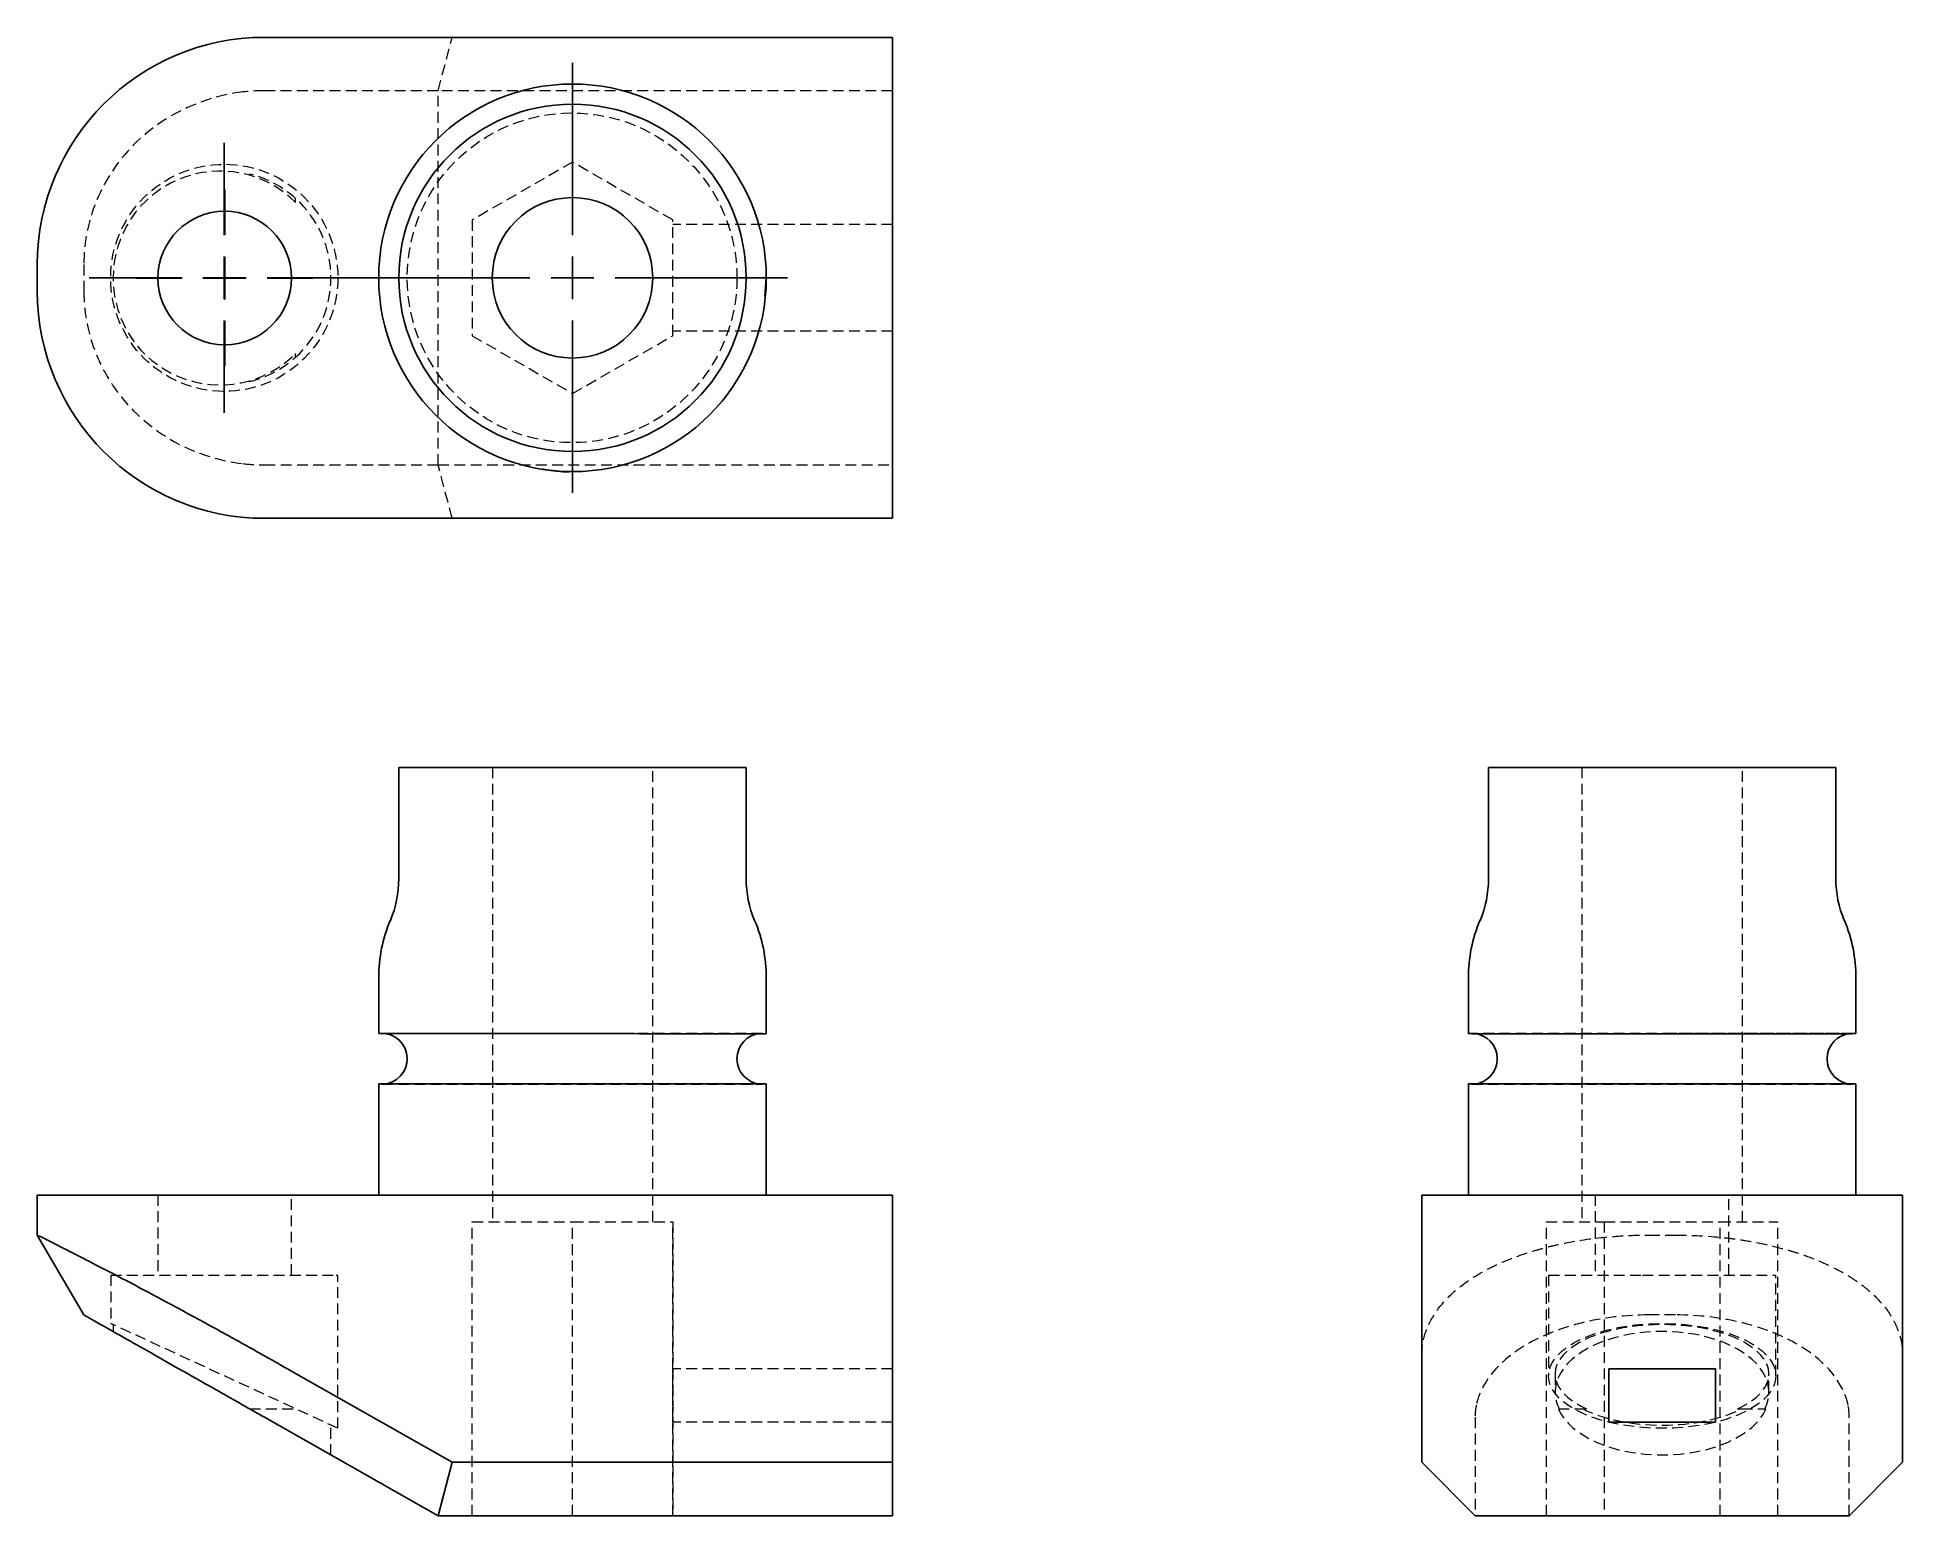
# Model space of a CAD drawing. Header units: millimetres. Extents: x 33 to 251, y 13 to 186.
import ezdxf

# ---------------------------------------------------------------- set-up
doc = ezdxf.new("R2010")
doc.units = ezdxf.units.MM
doc.linetypes.add('HIDDEN', pattern=[1.905, 1.27, -0.635])
doc.layers.add('10', color=7, linetype='Continuous')

# ---------------------------------------------------------------- blocks, each defined once
blk = doc.blocks.new('SW_CENTERMARKSYMBOL_0')
at = {"layer": '10', "color": 0}
for p, q in [((0, 5), (0, 10.3125)), ((0, 0), (0, 2.5)), ((-5, 0), (-10.3125, 0)), ((0, 0), (-2.5, 0)), ((0, 0), (0, -2.5)), ((0, 0), (2.5, 0)), ((5, 0), (10.3125, 0)), ((0, -5), (0, -10.3125))]:
    blk.add_line(p, q, dxfattribs=at)
blk = doc.blocks.new('SW_CENTERMARKSYMBOL_1')
at = {"layer": '10', "color": 0}
for p, q in [((0, 5), (0, 25.15625)), ((0, 0), (0, 2.5)), ((-5, 0), (-25.15625, 0)), ((0, 0), (-2.5, 0)), ((0, 0), (0, -2.5)), ((0, 0), (2.5, 0)), ((5, 0), (25.15625, 0)), ((0, -5), (0, -25.15625))]:
    blk.add_line(p, q, dxfattribs=at)
blk = doc.blocks.new('SW_CENTERMARKSYMBOL_2')
at = {"layer": '10', "color": 0}
for p, q in [((0, 5), (0, 15.78125)), ((0, 0), (0, 2.5)), ((-5, 0), (-15.78125, 0)), ((0, 0), (-2.5, 0)), ((0, 0), (0, -2.5)), ((0, 0), (2.5, 0)), ((5, 0), (15.78125, 0)), ((0, -5), (0, -15.78125))]:
    blk.add_line(p, q, dxfattribs=at)

msp = doc.modelspace()

# ---------------------------------------------------------------- linework, layer by layer
at = {"color": 7, "linetype": 'Continuous', "lineweight": 25}
for p, q in [((133, 186.12), (59.56, 186.12)), ((133, 129.88), (133, 186.12)), ((33, 159.56), (33, 156.44)), ((118.24, 158), (118.09, 155.84)), ((59.56, 129.88), (133, 129.88)), ((75.27, 100.75), (75.27, 87.72)), ((115.89, 100.75), (75.27, 100.75)), ((115.89, 87.72), (115.89, 100.75)), ((202.69, 100.75), (202.69, 87.72)), ((223, 100.75), (202.69, 100.75)), ((243.31, 100.75), (223, 100.75)), ((243.31, 87.72), (243.31, 100.75)), ((72.92, 76.16), (72.92, 69.62)), ((118.24, 69.61), (118.24, 76.16)), ((200.34, 76.16), (200.34, 69.62)), ((245.66, 69.62), (245.66, 76.16)), ((72.92, 63.73), (72.92, 50.75)), ((118.24, 50.75), (118.24, 63.74)), ((200.34, 63.73), (200.34, 50.75)), ((245.66, 50.75), (245.66, 63.73)), ((33, 46.06), (33, 50.75)), ((33, 50.75), (59.56, 50.75)), ((59.56, 50.75), (133, 50.75)), ((133, 19.5), (133, 50.75)), ((194.88, 19.5), (194.88, 50.75)), ((194.88, 50.75), (251.12, 50.75)), ((251.12, 19.5), (251.12, 50.75)), ((38.44, 36.73), (33, 46.06)), ((81.52, 19.5), (62.64, 30.2)), ((216.75, 30.44), (229.25, 30.44)), ((216.75, 24.19), (216.75, 30.44)), ((229.25, 30.44), (229.25, 24.19)), ((59.56, 24.76), (79.87, 13.25)), ((229.25, 24.19), (216.75, 24.19)), ((81.52, 19.5), (79.87, 13.25)), ((133, 19.5), (81.52, 19.5)), ((133, 13.25), (133, 19.5)), ((201.12, 13.25), (194.88, 19.5)), ((251.12, 19.5), (244.88, 13.25)), ((79.87, 13.25), (133, 13.25)), ((244.88, 13.25), (201.12, 13.25))]:
    msp.add_line(p, q, dxfattribs=at)
at = {"color": 7, "linetype": 'HIDDEN', "lineweight": 18}
for p, q in [((79.87, 179.88), (81.52, 186.12)), ((79.87, 179.88), (59.56, 179.88)), ((133, 179.88), (79.87, 179.88)), ((79.87, 136.12), (79.87, 179.88)), ((57.82, 170.14), (57.82, 169.99)), ((95.58, 171.53), (83.86, 164.77)), ((107.3, 164.77), (95.58, 171.53)), ((63.21, 166.81), (63.21, 167.29)), ((83.86, 164.77), (83.86, 151.23)), ((107.3, 151.23), (107.3, 164.77)), ((133, 164.25), (107.3, 164.25)), ((38.44, 159.56), (38.44, 156.44)), ((83.86, 151.23), (95.58, 144.47)), ((95.58, 144.47), (107.3, 151.23)), ((133, 151.75), (107.3, 151.75)), ((63.21, 148.72), (63.21, 149.15)), ((57.82, 145.97), (57.82, 145.86)), ((59.56, 136.12), (79.87, 136.12)), ((81.52, 129.88), (79.87, 136.12)), ((79.87, 136.12), (133, 136.12)), ((86.21, 100.75), (86.21, 47.62)), ((104.96, 47.62), (104.96, 100.75)), ((213.62, 100.75), (213.62, 47.62)), ((232.38, 47.62), (232.38, 100.75)), ((117.78, 69.64), (73.28, 69.64)), ((115.31, 69.61), (114.72, 69.61)), ((117.58, 69.64), (117.78, 69.64)), ((245.25, 69.64), (200.75, 69.64)), ((245.11, 69.64), (245.25, 69.64)), ((73.39, 63.71), (73.28, 63.71)), ((73.28, 63.71), (117.78, 63.71)), ((75.84, 63.73), (76.44, 63.73)), ((94.9, 63.73), (95.53, 63.73)), ((117.78, 63.71), (117.6, 63.71)), ((200.91, 63.71), (200.75, 63.71)), ((200.75, 63.71), (245.25, 63.71)), ((245.25, 63.71), (245.12, 63.71)), ((47.1, 50.75), (47.1, 41.38)), ((62.73, 41.38), (62.73, 50.75)), ((215.15, 50.75), (215.15, 41.38)), ((230.78, 41.38), (230.78, 50.75)), ((83.86, 47.62), (95.58, 47.62)), ((83.86, 13.25), (83.86, 47.62)), ((83.86, 47.62), (83.86, 47.62)), ((83.86, 13.25), (83.86, 47.62)), ((95.58, 47.62), (107.3, 47.62)), ((95.58, 13.25), (95.58, 47.62)), ((107.3, 47.62), (107.3, 13.25)), ((107.3, 47.62), (107.3, 47.62)), ((107.3, 13.25), (107.3, 47.62)), ((209.47, 47.62), (216.23, 47.62)), ((209.47, 13.25), (209.47, 47.62)), ((216.23, 47.62), (229.77, 47.62)), ((216.23, 47.62), (216.23, 13.25)), ((221.44, 46.06), (224.56, 46.06)), ((229.77, 47.62), (236.53, 47.62)), ((229.77, 13.25), (229.77, 47.62)), ((236.53, 13.25), (236.53, 47.62)), ((41.58, 41.38), (67.94, 41.38)), ((41.58, 41.38), (41.58, 35.73)), ((67.94, 41.38), (68.14, 41.38)), ((68.14, 23.47), (68.14, 41.38)), ((209.72, 41.38), (220.69, 41.38)), ((209.72, 41.38), (209.72, 29.6)), ((220.69, 41.38), (236.28, 41.38)), ((236.28, 29.6), (236.28, 41.38)), ((68.14, 23.47), (41.58, 35.73)), ((41.86, 35.6), (41.86, 34.79)), ((224.56, 36.73), (221.44, 36.73)), ((107.3, 30.44), (107.3, 24.19)), ((133, 30.44), (107.3, 30.44)), ((107.3, 30.44), (107.3, 30.44)), ((107.3, 24.19), (107.3, 30.44)), ((210.48, 29.83), (210.48, 27.71)), ((235.48, 27.71), (235.48, 29.83)), ((57.82, 25.75), (63.21, 25.75)), ((133, 24.19), (107.3, 24.19)), ((107.3, 24.19), (107.3, 24.19)), ((201.12, 24.76), (201.12, 13.25)), ((210.86, 25.75), (213.72, 25.75)), ((213.72, 25.75), (214.15, 25.75)), ((231.81, 25.75), (232.29, 25.75)), ((232.29, 25.75), (235.14, 25.75)), ((244.88, 13.25), (244.88, 24.76)), ((67.34, 20.35), (67.34, 23.84)), ((79.87, 13.25), (81.52, 19.5))]:
    msp.add_line(p, q, dxfattribs=at)
at = {"color": 7, "linetype": 'Continuous', "lineweight": 25}
for centre, radius in [((95.58, 158), 22.66), ((95.58, 158), 20.31), ((54.92, 157.97), 7.81), ((95.58, 158), 9.38)]:
    msp.add_circle(centre, radius, dxfattribs=at)
at = {"color": 7, "linetype": 'HIDDEN', "lineweight": 18}
for centre, radius in [((95.53, 158), 19.28), ((54.86, 158), 13.28)]:
    msp.add_circle(centre, radius, dxfattribs=at)
at = {"color": 7, "linetype": 'Continuous', "lineweight": 25}
for centre, radius, start, end in [((59.56, 159.56), 26.56, 90, 180), ((59.56, 156.44), 26.56, 180, 270), ((62.77, 87.72), 12.5, 337.0805, 0), ((128.39, 87.72), 12.5, 180, 202.9195), ((190.19, 87.72), 12.5, 337.0805, 0), ((255.81, 87.72), 12.5, 180, 202.9195), ((90.11, 76.16), 17.19, 157.0805, 180), ((101.05, 76.16), 17.19, 0, 22.9195), ((217.53, 76.16), 17.19, 157.0805, 180), ((228.47, 76.16), 17.19, 0, 22.9195), ((73.28, 66.68), 2.97, 272.288, 90), ((117.78, 66.68), 2.97, 93.7936, 266.5539), ((200.75, 66.68), 2.97, 273.1635, 87.1292), ((245.25, 66.68), 2.97, 92.8364, 267.4197)]:
    msp.add_arc(centre, radius, start, end, dxfattribs=at)
at = {"color": 7, "linetype": 'HIDDEN', "lineweight": 18}
for centre, radius, start, end in [((54.36, 157.98), 12.5, 44.9265, 315.0735), ((54.84, 158), 12.5, 47.9774, 76.2285), ((54.84, 158), 12.5, 312.0226, 47.9774), ((54.84, 158), 12.5, 283.7715, 312.0226), ((200.75, 66.68), 2.97, 87.1292, 97.7496)]:
    msp.add_arc(centre, radius, start, end, dxfattribs=at)
for centre, ratio, start_param, end_param in [((222.98, 29.83), 0.461538, 5.496505, 10.211458), ((222.98, 27.71), 0.566667, 6.002889, 9.705074), ((223, 27.44), 0.566667, 3.381951, 6.042827), ((223, 29.61), 0.461538, 3.875025, 5.549753)]:
    msp.add_ellipse(centre, major_axis=(12.5, 0), ratio=ratio, start_param=start_param, end_param=end_param, dxfattribs=at)
msp.add_ellipse((223, 29.6), major_axis=(13.28, 0), ratio=0.461538, dxfattribs=at)
for points, knots in [([(57.04, 179.73), (52.54, 179.21), (45.41, 175.89), (39.56, 167.62), (38.44, 162.25), (38.44, 159.56)], [-1.45517, -1.45517, -1.45517, -1.45517, -0.831526, -0.415763, 0, 0, 0, 0]), ([(38.44, 156.44), (38.44, 153.75), (39.28, 149.72), (42.75, 143.62), (48.21, 138.59), (54.04, 136.62), (57.04, 136.27)], [0, 0, 0, 0, 0.415763, 0.623644, 1.039407, 1.45517, 1.45517, 1.45517, 1.45517]), ([(95.53, 69.62), (94.58, 69.62), (92.69, 69.62), (90.77, 69.62), (89.83, 69.62), (89.79, 69.62)], [0, 0, 0, 0, 0.490197, 0.979588, 1, 1, 1, 1]), ([(245.66, 69.62), (245.65, 69.62), (245.11, 69.62), (242.99, 69.62), (241.39, 69.62), (237.3, 69.62), (234.86, 69.62), (229.47, 69.62), (226.56, 69.62), (223.41, 69.62), (223.2, 69.62), (223, 69.62)], [1.144043, 1.144043, 1.144043, 1.144043, 1.415643, 1.415643, 1.698756, 1.698756, 1.981902, 1.981902, 2.265088, 2.265088, 2.284773, 2.284773, 2.284773, 2.284773]), ([(223, 63.73), (225.74, 63.73), (228.46, 63.73), (233.79, 63.73), (236.32, 63.73), (240.63, 63.73), (242.37, 63.73), (244.83, 63.73), (245.52, 63.73), (245.65, 63.73), (245.66, 63.73), (245.66, 63.73)], [2.284773, 2.284773, 2.284773, 2.284773, 2.548317, 2.548317, 2.831588, 2.831588, 3.114896, 3.114896, 3.398229, 3.398229, 3.42551, 3.42551, 3.42551, 3.42551]), ([(194.88, 31.94), (194.88, 32.86), (195.02, 33.76), (195.62, 35.52), (196.06, 36.38), (197.27, 38.07), (198.01, 38.87), (199.79, 40.39), (200.83, 41.1), (202.32, 41.93), (202.63, 42.09), (203.26, 42.41), (203.58, 42.56), (204.57, 43.01), (205.26, 43.29), (206.7, 43.82), (207.45, 44.06), (208.61, 44.4), (209.01, 44.51), (209.82, 44.72), (210.24, 44.82), (212.34, 45.3), (214.07, 45.59), (216.78, 45.87), (217.69, 45.94), (219.56, 46.04), (220.5, 46.06), (221.44, 46.06)], [0, 0, 0, 0, 0.125, 0.125, 0.25, 0.25, 0.375, 0.375, 0.5, 0.5, 0.53125, 0.53125, 0.5625, 0.5625, 0.625, 0.625, 0.6875, 0.6875, 0.71875, 0.71875, 0.75, 0.75, 0.875, 0.875, 0.9375, 0.9375, 1, 1, 1, 1]), ([(224.56, 46.06), (226.44, 46.06), (228.28, 45.97), (230.53, 45.73), (230.98, 45.68), (231.87, 45.56), (232.32, 45.49), (233.64, 45.28), (234.49, 45.11), (236.15, 44.74), (236.95, 44.53), (238.13, 44.19), (238.51, 44.07), (239.27, 43.82), (239.64, 43.7), (241.46, 43.03), (242.78, 42.43), (244.26, 41.61), (244.55, 41.44), (245.11, 41.09), (245.38, 40.91), (246.16, 40.38), (246.65, 40.01), (247.99, 38.87), (248.74, 38.07), (249.49, 37.02), (249.63, 36.81), (249.89, 36.38), (250.01, 36.17), (250.35, 35.52), (250.53, 35.09), (250.98, 33.76), (251.12, 32.86), (251.12, 31.94)], [0, 0, 0, 0, 0.125, 0.125, 0.15625, 0.15625, 0.1875, 0.1875, 0.25, 0.25, 0.3125, 0.3125, 0.34375, 0.34375, 0.375, 0.375, 0.5, 0.5, 0.53125, 0.53125, 0.5625, 0.5625, 0.625, 0.625, 0.75, 0.75, 0.78125, 0.78125, 0.8125, 0.8125, 0.875, 0.875, 1, 1, 1, 1]), ([(221.44, 36.73), (218.75, 36.73), (214.72, 36.25), (208.62, 34.29), (203.59, 31.19), (201.62, 27.89), (201.27, 26.19)], [0, 0, 0, 0, 0.415763, 0.623644, 1.039407, 1.45517, 1.45517, 1.45517, 1.45517]), ([(244.73, 26.19), (244.21, 28.74), (240.89, 32.78), (232.62, 36.1), (227.25, 36.73), (224.56, 36.73)], [-1.45517, -1.45517, -1.45517, -1.45517, -0.831526, -0.415763, 0, 0, 0, 0])]:
    msp.add_open_spline(points, degree=3, knots=knots, dxfattribs=at)
for points in [[(59.56, 179.88), (58.72, 179.88), (57.88, 179.83), (57.04, 179.73)], [(57.04, 136.27), (57.88, 136.17), (58.72, 136.12), (59.56, 136.12)], [(201.27, 26.19), (201.17, 25.71), (201.12, 25.24), (201.12, 24.76)], [(244.88, 24.76), (244.88, 25.24), (244.83, 25.71), (244.73, 26.19)]]:
    msp.add_open_spline(points, degree=3, dxfattribs=at)
at = {"color": 7, "linetype": 'Continuous', "lineweight": 25}
for points, knots in [([(95.69, 135.35), (95.65, 135.35), (94.63, 135.28), (93.4, 135.37), (92.24, 135.61), (92.05, 135.65)], [0, 0, 0, 0, 0.029891, 0.839529, 1, 1, 1, 1]), ([(72.92, 69.62), (72.92, 69.62), (73.42, 69.62), (75.44, 69.62), (77.02, 69.62), (81.05, 69.62), (83.46, 69.62), (88.83, 69.62), (91.73, 69.62), (97.63, 69.62), (100.57, 69.62), (106.12, 69.61), (108.66, 69.61), (113.03, 69.61), (114.8, 69.61), (116.77, 69.61), (117.32, 69.61), (118.05, 69.61), (118.24, 69.61), (118.24, 69.61)], [2.284773, 2.284773, 2.284773, 2.284773, 2.548317, 2.548317, 2.831588, 2.831588, 3.114896, 3.114896, 3.398229, 3.398229, 3.681574, 3.681574, 3.96491, 3.96491, 4.248217, 4.248217, 4.408583, 4.408583, 4.568969, 4.568969, 4.568969, 4.568969]), ([(200.35, 69.62), (200.35, 69.62), (200.28, 69.62), (200.5, 69.62), (201.04, 69.61), (202.01, 69.61), (203.32, 69.61), (204.96, 69.61), (206.92, 69.61), (209.15, 69.61), (211.62, 69.61), (214.29, 69.61), (217.11, 69.61), (220.03, 69.61), (222.01, 69.61), (223, 69.61)], [0, 0, 0, 0, 0.001213, 0.084368, 0.167457, 0.250777, 0.333926, 0.417018, 0.500341, 0.583485, 0.66658, 0.749921, 0.833258, 0.916642, 1, 1, 1, 1]), ([(223, 69.61), (225.95, 69.61), (228.87, 69.61), (234.33, 69.61), (236.81, 69.61), (241.01, 69.61), (242.69, 69.61), (245, 69.61), (245.61, 69.62), (245.66, 69.62), (245.66, 69.62), (245.66, 69.62)], [0, 0, 0, 0, 0.283199, 0.283199, 0.566347, 0.566347, 0.849458, 0.849458, 1.132549, 1.132549, 1.144043, 1.144043, 1.144043, 1.144043]), ([(118.24, 63.74), (118.24, 63.74), (117.66, 63.74), (115.42, 63.74), (113.78, 63.74), (109.64, 63.74), (107.17, 63.74), (101.75, 63.74), (98.84, 63.74), (92.94, 63.73), (90.01, 63.73), (84.52, 63.73), (82.02, 63.73), (77.76, 63.73), (76.05, 63.73), (73.67, 63.73), (73.01, 63.73), (72.93, 63.73), (72.92, 63.73), (72.92, 63.73)], [0, 0, 0, 0, 0.283199, 0.283199, 0.566347, 0.566347, 0.849458, 0.849458, 1.132549, 1.132549, 1.415643, 1.415643, 1.698756, 1.698756, 1.981902, 1.981902, 2.265088, 2.265088, 2.284773, 2.284773, 2.284773, 2.284773]), ([(223, 63.74), (222.01, 63.74), (220.03, 63.74), (217.12, 63.74), (214.31, 63.74), (211.64, 63.74), (209.17, 63.74), (206.93, 63.74), (204.97, 63.74), (203.32, 63.74), (202.01, 63.74), (201.05, 63.74), (200.5, 63.74), (200.28, 63.73), (200.35, 63.73), (200.35, 63.73)], [0, 0, 0, 0, 0.083265, 0.166359, 0.249632, 0.332889, 0.415983, 0.499265, 0.582513, 0.665607, 0.748897, 0.832137, 0.915232, 0.99853, 1, 1, 1, 1]), ([(245.66, 63.73), (245.66, 63.74), (245.2, 63.74), (243.27, 63.74), (241.73, 63.74), (237.75, 63.74), (235.36, 63.74), (231.18, 63.74), (229.6, 63.74), (226.34, 63.74), (224.67, 63.74), (223, 63.74)], [3.42551, 3.42551, 3.42551, 3.42551, 3.681574, 3.681574, 3.96491, 3.96491, 4.248217, 4.248217, 4.408583, 4.408583, 4.568969, 4.568969, 4.568969, 4.568969]), ([(59.56, 31.94), (57.93, 32.86), (56.32, 33.76), (53.12, 35.52), (51.54, 36.38), (48.42, 38.07), (46.92, 38.87), (44.07, 40.39), (42.71, 41.1), (41.11, 41.93), (40.8, 42.09), (40.19, 42.41), (39.89, 42.56), (39.02, 43.01), (38.48, 43.29), (37.45, 43.82), (36.97, 44.06), (36.3, 44.4), (36.08, 44.51), (35.67, 44.72), (35.47, 44.82), (34.54, 45.3), (33.97, 45.59), (33.4, 45.87), (33.25, 45.94), (33.05, 46.04), (33, 46.06), (33, 46.06)], [0, 0, 0, 0, 0.125, 0.125, 0.25, 0.25, 0.375, 0.375, 0.5, 0.5, 0.53125, 0.53125, 0.5625, 0.5625, 0.625, 0.625, 0.6875, 0.6875, 0.71875, 0.71875, 0.75, 0.75, 0.875, 0.875, 0.9375, 0.9375, 1, 1, 1, 1]), ([(38.44, 36.73), (38.44, 36.73), (39.28, 36.25), (42.75, 34.29), (48.21, 31.19), (54.04, 27.89), (57.04, 26.19)], [0, 0, 0, 0, 0.415763, 0.623644, 1.039407, 1.45517, 1.45517, 1.45517, 1.45517])]:
    msp.add_open_spline(points, degree=3, knots=knots, dxfattribs=at)
for points in [[(62.64, 30.2), (61.62, 30.78), (60.6, 31.36), (59.56, 31.94)], [(57.04, 26.19), (57.88, 25.71), (58.72, 25.24), (59.56, 24.76)]]:
    msp.add_open_spline(points, degree=3, dxfattribs=at)

# ---------------------------------------------------------------- block references
at = {"layer": '10'}
for name, p in [('SW_CENTERMARKSYMBOL_1', (95.58, 158)), ('SW_CENTERMARKSYMBOL_2', (54.86, 158)), ('SW_CENTERMARKSYMBOL_0', (54.92, 157.97))]:
    msp.add_blockref(name, p, dxfattribs=at)

doc.saveas('drawing.dxf')
